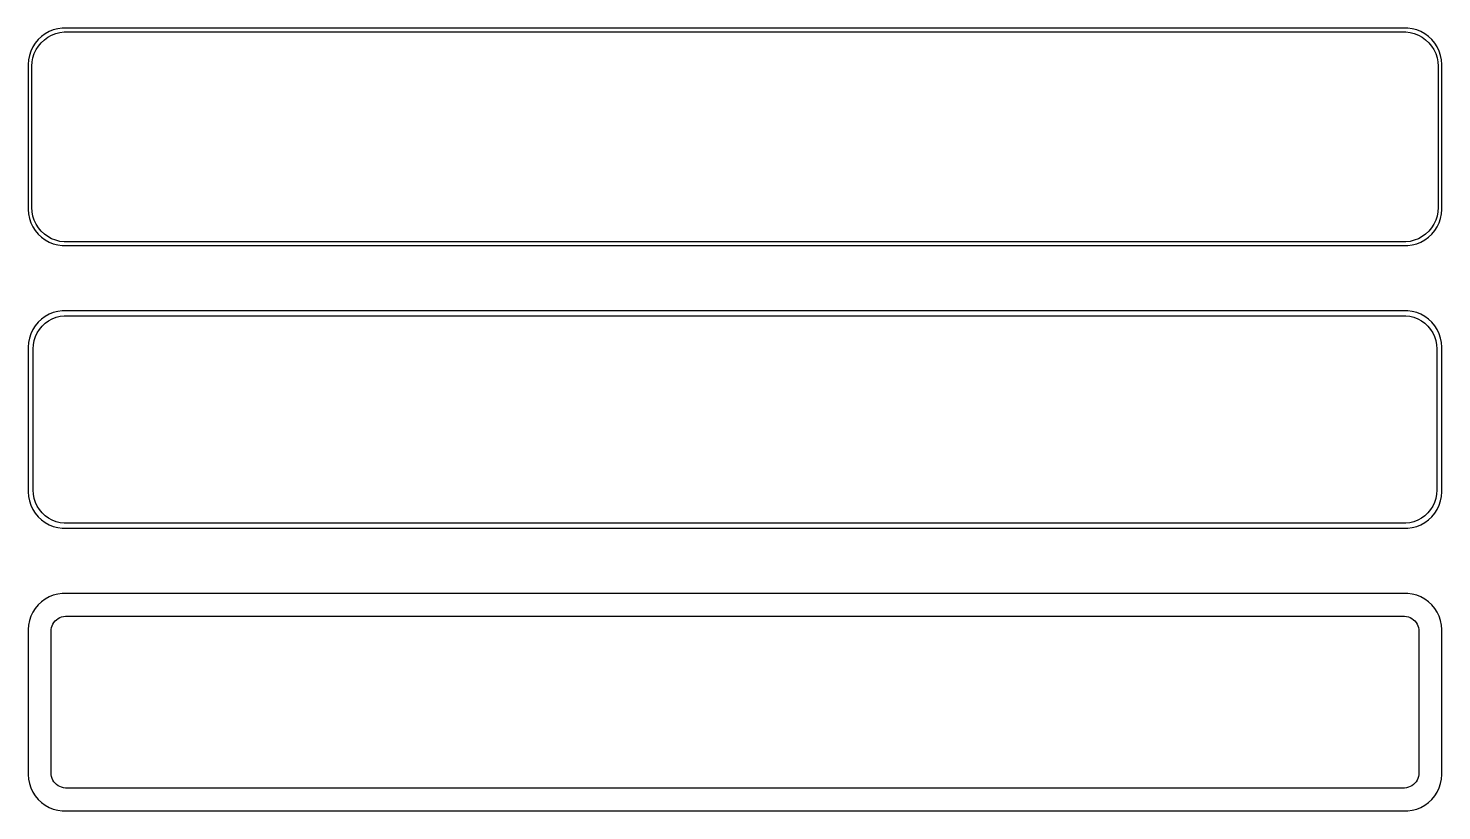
# Model space of a CAD drawing. Header units: metres. Extents: x -98 to 98, y 102 to 210.
import ezdxf

# ---------------------------------------------------------------- set-up
doc = ezdxf.new("R2010")
doc.units = ezdxf.units.M

msp = doc.modelspace()

# ---------------------------------------------------------------- linework, layer by layer
for p, q in [((-95.6871, 208.853), (-96.1448, 208.423)), ((-95.1791, 209.222), (-95.6871, 208.853)), ((-95.2778, 208.41), (-94.7952, 208.761)), ((-94.6289, 209.524), (-95.1791, 209.222)), ((-94.7952, 208.761), (-94.2724, 209.048)), ((-94.0451, 209.755), (-94.6289, 209.524)), ((-94.2724, 209.048), (-93.7178, 209.268)), ((-93.4369, 209.911), (-94.0451, 209.755)), ((-93.7178, 209.268), (-93.1401, 209.416)), ((-92.8139, 209.99), (-93.4369, 209.911)), ((-93.1401, 209.416), (-92.5482, 209.491)), ((92.8139, 209.99), (-92.8139, 209.99)), ((-92.5482, 209.491), (92.5482, 209.491)), ((92.5482, 209.491), (93.1401, 209.416)), ((93.4369, 209.911), (92.8139, 209.99)), ((93.1401, 209.416), (93.7178, 209.268)), ((94.0451, 209.755), (93.4369, 209.911)), ((93.7178, 209.268), (94.2724, 209.048)), ((94.6289, 209.524), (94.0451, 209.755)), ((94.2724, 209.048), (94.7952, 208.761)), ((95.1791, 209.222), (94.6289, 209.524)), ((94.7952, 208.761), (95.2778, 208.41)), ((95.6871, 208.853), (95.1791, 209.222)), ((96.1448, 208.423), (95.6871, 208.853)), ((-97.1489, 206.841), (-97.3429, 206.243)), ((-96.8815, 207.409), (-97.1489, 206.841)), ((-96.5451, 207.939), (-96.8815, 207.409)), ((-96.6664, 206.499), (-96.4125, 207.038)), ((-96.1448, 208.423), (-96.5451, 207.939)), ((-96.4125, 207.038), (-96.0928, 207.542)), ((-96.0928, 207.542), (-95.7126, 208.002)), ((-95.7126, 208.002), (-95.2778, 208.41)), ((95.2778, 208.41), (95.7126, 208.002)), ((95.7126, 208.002), (96.0928, 207.542)), ((96.0928, 207.542), (96.4125, 207.038)), ((96.5451, 207.939), (96.1448, 208.423)), ((96.4125, 207.038), (96.6664, 206.499)), ((96.8815, 207.409), (96.5451, 207.939)), ((97.1489, 206.841), (96.8815, 207.409)), ((97.3429, 206.243), (97.1489, 206.841)), ((-97.4606, 205.627), (-97.5, 205)), ((-97.5, 205), (-97.5, 185)), ((-97.3429, 206.243), (-97.4606, 205.627)), ((-97, 204.75), (-96.9625, 205.345)), ((-97, 185.25), (-97, 204.75)), ((-96.9625, 205.345), (-96.8508, 205.931)), ((-96.8508, 205.931), (-96.6664, 206.499)), ((96.6664, 206.499), (96.8508, 205.931)), ((96.8508, 205.931), (96.9625, 205.345)), ((96.9625, 205.345), (97, 204.75)), ((97, 204.75), (97, 185.25)), ((97.4606, 205.627), (97.3429, 206.243)), ((97.5, 205), (97.4606, 205.627)), ((97.5, 185), (97.5, 205)), ((-96.9625, 184.655), (-97, 185.25)), ((97, 185.25), (96.9625, 184.655)), ((-97.5, 185), (-97.4606, 184.373)), ((-97.4606, 184.373), (-97.3429, 183.757)), ((-97.3429, 183.757), (-97.1489, 183.159)), ((-96.8508, 184.069), (-96.9625, 184.655)), ((-96.6664, 183.501), (-96.8508, 184.069)), ((-96.4125, 182.962), (-96.6664, 183.501)), ((96.6664, 183.501), (96.4125, 182.962)), ((96.8508, 184.069), (96.6664, 183.501)), ((96.9625, 184.655), (96.8508, 184.069)), ((97.1489, 183.159), (97.3429, 183.757)), ((97.3429, 183.757), (97.4606, 184.373)), ((97.4606, 184.373), (97.5, 185)), ((-97.1489, 183.159), (-96.8815, 182.591)), ((-96.8815, 182.591), (-96.5451, 182.061)), ((-96.5451, 182.061), (-96.1448, 181.577)), ((-96.0928, 182.458), (-96.4125, 182.962)), ((-96.1448, 181.577), (-95.6871, 181.147)), ((-95.7126, 181.998), (-96.0928, 182.458)), ((-95.2778, 181.59), (-95.7126, 181.998)), ((-94.7952, 181.239), (-95.2778, 181.59)), ((95.2778, 181.59), (94.7952, 181.239)), ((95.7126, 181.998), (95.2778, 181.59)), ((95.6871, 181.147), (96.1448, 181.577)), ((96.0928, 182.458), (95.7126, 181.998)), ((96.4125, 182.962), (96.0928, 182.458)), ((96.1448, 181.577), (96.5451, 182.061)), ((96.5451, 182.061), (96.8815, 182.591)), ((96.8815, 182.591), (97.1489, 183.159)), ((-95.6871, 181.147), (-95.1791, 180.778)), ((-95.1791, 180.778), (-94.6289, 180.476)), ((-94.2724, 180.952), (-94.7952, 181.239)), ((-94.6289, 180.476), (-94.0451, 180.245)), ((-93.7178, 180.732), (-94.2724, 180.952)), ((-94.0451, 180.245), (-93.4369, 180.089)), ((-93.1401, 180.584), (-93.7178, 180.732)), ((-93.4369, 180.089), (-92.8139, 180.01)), ((-92.5482, 180.509), (-93.1401, 180.584)), ((-92.8139, 180.01), (92.8139, 180.01)), ((92.5482, 180.509), (-92.5482, 180.509)), ((93.1401, 180.584), (92.5482, 180.509)), ((92.8139, 180.01), (93.4369, 180.089)), ((93.7178, 180.732), (93.1401, 180.584)), ((93.4369, 180.089), (94.0451, 180.245)), ((94.2724, 180.952), (93.7178, 180.732)), ((94.0451, 180.245), (94.6289, 180.476)), ((94.7952, 181.239), (94.2724, 180.952)), ((94.6289, 180.476), (95.1791, 180.778)), ((95.1791, 180.778), (95.6871, 181.147)), ((-95.6871, 169.853), (-96.1448, 169.423)), ((-95.1791, 170.222), (-95.6871, 169.853)), ((-94.6289, 170.524), (-95.1791, 170.222)), ((-94.7032, 169.616), (-94.1994, 169.893)), ((-94.0451, 170.755), (-94.6289, 170.524)), ((-94.1994, 169.893), (-93.6648, 170.104)), ((-93.4369, 170.911), (-94.0451, 170.755)), ((-93.6648, 170.104), (-93.1079, 170.247)), ((-92.8139, 170.99), (-93.4369, 170.911)), ((-93.1079, 170.247), (-92.5375, 170.319)), ((92.8139, 170.99), (-92.8139, 170.99)), ((-92.5375, 170.319), (92.5375, 170.319)), ((92.5375, 170.319), (93.1079, 170.247)), ((93.4369, 170.911), (92.8139, 170.99)), ((93.1079, 170.247), (93.6648, 170.104)), ((94.0451, 170.755), (93.4369, 170.911)), ((93.6648, 170.104), (94.1994, 169.893)), ((94.6289, 170.524), (94.0451, 170.755)), ((94.1994, 169.893), (94.7032, 169.616)), ((95.1791, 170.222), (94.6289, 170.524)), ((95.6871, 169.853), (95.1791, 170.222)), ((96.1448, 169.423), (95.6871, 169.853)), ((-97.1489, 167.841), (-97.3429, 167.243)), ((-96.8815, 168.409), (-97.1489, 167.841)), ((-96.5451, 168.939), (-96.8815, 168.409)), ((-96.1448, 169.423), (-96.5451, 168.939)), ((-96.5069, 167.435), (-96.2621, 167.956)), ((-96.2621, 167.956), (-95.954, 168.441)), ((-95.954, 168.441), (-95.5875, 168.884)), ((-95.5875, 168.884), (-95.1684, 169.278)), ((-95.1684, 169.278), (-94.7032, 169.616)), ((94.7032, 169.616), (95.1684, 169.278)), ((95.1684, 169.278), (95.5875, 168.884)), ((95.5875, 168.884), (95.954, 168.441)), ((95.954, 168.441), (96.2621, 167.956)), ((96.5451, 168.939), (96.1448, 169.423)), ((96.2621, 167.956), (96.5069, 167.435)), ((96.8815, 168.409), (96.5451, 168.939)), ((97.1489, 167.841), (96.8815, 168.409)), ((97.3429, 167.243), (97.1489, 167.841)), ((-97.4606, 166.627), (-97.5, 166)), ((-97.5, 166), (-97.5, 146)), ((-97.3429, 167.243), (-97.4606, 166.627)), ((-96.8284, 165.75), (-96.7923, 166.324)), ((-96.8284, 146.25), (-96.8284, 165.75)), ((-96.7923, 166.324), (-96.6846, 166.889)), ((-96.6846, 166.889), (-96.5069, 167.435)), ((96.5069, 167.435), (96.6846, 166.889)), ((96.6846, 166.889), (96.7923, 166.324)), ((96.7923, 166.324), (96.8284, 165.75)), ((96.8284, 165.75), (96.8284, 146.25)), ((97.4606, 166.627), (97.3429, 167.243)), ((97.5, 166), (97.4606, 166.627)), ((97.5, 146), (97.5, 166)), ((-96.7923, 145.676), (-96.8284, 146.25)), ((96.8284, 146.25), (96.7923, 145.676)), ((-97.5, 146), (-97.4606, 145.373)), ((-97.4606, 145.373), (-97.3429, 144.757)), ((-97.3429, 144.757), (-97.1489, 144.159)), ((-96.6846, 145.111), (-96.7923, 145.676)), ((-96.5069, 144.565), (-96.6846, 145.111)), ((-96.2621, 144.044), (-96.5069, 144.565)), ((96.5069, 144.565), (96.2621, 144.044)), ((96.6846, 145.111), (96.5069, 144.565)), ((96.7923, 145.676), (96.6846, 145.111)), ((97.1489, 144.159), (97.3429, 144.757)), ((97.3429, 144.757), (97.4606, 145.373)), ((97.4606, 145.373), (97.5, 146)), ((-97.1489, 144.159), (-96.8815, 143.591)), ((-96.8815, 143.591), (-96.5451, 143.061)), ((-96.5451, 143.061), (-96.1448, 142.577)), ((-95.954, 143.559), (-96.2621, 144.044)), ((-96.1448, 142.577), (-95.6871, 142.147)), ((-95.5875, 143.116), (-95.954, 143.559)), ((-95.1684, 142.722), (-95.5875, 143.116)), ((-94.7032, 142.384), (-95.1684, 142.722)), ((-94.1994, 142.107), (-94.7032, 142.384)), ((94.7032, 142.384), (94.1994, 142.107)), ((95.1684, 142.722), (94.7032, 142.384)), ((95.5875, 143.116), (95.1684, 142.722)), ((95.954, 143.559), (95.5875, 143.116)), ((95.6871, 142.147), (96.1448, 142.577)), ((96.2621, 144.044), (95.954, 143.559)), ((96.1448, 142.577), (96.5451, 143.061)), ((96.5451, 143.061), (96.8815, 143.591)), ((96.8815, 143.591), (97.1489, 144.159)), ((-95.6871, 142.147), (-95.1791, 141.778)), ((-95.1791, 141.778), (-94.6289, 141.476)), ((-94.6289, 141.476), (-94.0451, 141.245)), ((-93.6648, 141.896), (-94.1994, 142.107)), ((-94.0451, 141.245), (-93.4369, 141.089)), ((-93.1079, 141.753), (-93.6648, 141.896)), ((-93.4369, 141.089), (-92.8139, 141.01)), ((-92.5375, 141.681), (-93.1079, 141.753)), ((-92.8139, 141.01), (92.8139, 141.01)), ((92.5375, 141.681), (-92.5375, 141.681)), ((93.1079, 141.753), (92.5375, 141.681)), ((92.8139, 141.01), (93.4369, 141.089)), ((93.6648, 141.896), (93.1079, 141.753)), ((93.4369, 141.089), (94.0451, 141.245)), ((94.1994, 142.107), (93.6648, 141.896)), ((94.0451, 141.245), (94.6289, 141.476)), ((94.6289, 141.476), (95.1791, 141.778)), ((95.1791, 141.778), (95.6871, 142.147)), ((-95.6871, 130.853), (-96.1448, 130.423)), ((-95.1791, 131.222), (-95.6871, 130.853)), ((-94.6289, 131.524), (-95.1791, 131.222)), ((-94.0451, 131.755), (-94.6289, 131.524)), ((-93.4369, 131.911), (-94.0451, 131.755)), ((-92.8139, 131.99), (-93.4369, 131.911)), ((92.8139, 131.99), (-92.8139, 131.99)), ((93.4369, 131.911), (92.8139, 131.99)), ((94.0451, 131.755), (93.4369, 131.911)), ((94.6289, 131.524), (94.0451, 131.755)), ((95.1791, 131.222), (94.6289, 131.524)), ((95.6871, 130.853), (95.1791, 131.222)), ((96.1448, 130.423), (95.6871, 130.853)), ((-97.1489, 128.841), (-97.3429, 128.243)), ((-96.8815, 129.409), (-97.1489, 128.841)), ((-96.5451, 129.939), (-96.8815, 129.409)), ((-96.1448, 130.423), (-96.5451, 129.939)), ((-93.1482, 128.659), (-92.9019, 128.756)), ((-92.9019, 128.756), (-92.6453, 128.822)), ((-92.6453, 128.822), (-92.3825, 128.855)), ((-92.3825, 128.855), (92.3825, 128.855)), ((92.3825, 128.855), (92.6453, 128.822)), ((92.6453, 128.822), (92.9019, 128.756)), ((92.9019, 128.756), (93.1482, 128.659)), ((96.5451, 129.939), (96.1448, 130.423)), ((96.8815, 129.409), (96.5451, 129.939)), ((97.1489, 128.841), (96.8815, 129.409)), ((97.3429, 128.243), (97.1489, 128.841)), ((-97.4606, 127.627), (-97.5, 127)), ((-97.5, 127), (-97.5, 107)), ((-97.3429, 128.243), (-97.4606, 127.627)), ((-94.3596, 126.75), (-94.343, 127.014)), ((-94.3596, 107.25), (-94.3596, 126.75)), ((-94.343, 127.014), (-94.2934, 127.275)), ((-94.2934, 127.275), (-94.2115, 127.527)), ((-94.2115, 127.527), (-94.0987, 127.766)), ((-94.0987, 127.766), (-93.9567, 127.99)), ((-93.9567, 127.99), (-93.7879, 128.194)), ((-93.7879, 128.194), (-93.5947, 128.375)), ((-93.5947, 128.375), (-93.3804, 128.531)), ((-93.3804, 128.531), (-93.1482, 128.659)), ((93.1482, 128.659), (93.3804, 128.531)), ((93.3804, 128.531), (93.5947, 128.375)), ((93.5947, 128.375), (93.7879, 128.194)), ((93.7879, 128.194), (93.9567, 127.99)), ((93.9567, 127.99), (94.0987, 127.766)), ((94.0987, 127.766), (94.2115, 127.527)), ((94.2115, 127.527), (94.2934, 127.275)), ((94.2934, 127.275), (94.343, 127.014)), ((94.343, 127.014), (94.3596, 126.75)), ((94.3596, 126.75), (94.3596, 107.25)), ((97.4606, 127.627), (97.3429, 128.243)), ((97.5, 127), (97.4606, 127.627)), ((97.5, 107), (97.5, 127)), ((-94.343, 106.986), (-94.3596, 107.25)), ((94.3596, 107.25), (94.343, 106.986)), ((-97.5, 107), (-97.4606, 106.373)), ((-97.4606, 106.373), (-97.3429, 105.757)), ((-97.3429, 105.757), (-97.1489, 105.159)), ((-94.2934, 106.725), (-94.343, 106.986)), ((-94.2115, 106.473), (-94.2934, 106.725)), ((-94.0987, 106.234), (-94.2115, 106.473)), ((-93.9567, 106.01), (-94.0987, 106.234)), ((-93.7879, 105.806), (-93.9567, 106.01)), ((-93.5947, 105.625), (-93.7879, 105.806)), ((-93.3804, 105.469), (-93.5947, 105.625)), ((-93.1482, 105.341), (-93.3804, 105.469)), ((-92.9019, 105.244), (-93.1482, 105.341)), ((93.1482, 105.341), (92.9019, 105.244)), ((93.3804, 105.469), (93.1482, 105.341)), ((93.5947, 105.625), (93.3804, 105.469)), ((93.7879, 105.806), (93.5947, 105.625)), ((93.9567, 106.01), (93.7879, 105.806)), ((94.0987, 106.234), (93.9567, 106.01)), ((94.2115, 106.473), (94.0987, 106.234)), ((94.2934, 106.725), (94.2115, 106.473)), ((94.343, 106.986), (94.2934, 106.725)), ((97.1489, 105.159), (97.3429, 105.757)), ((97.3429, 105.757), (97.4606, 106.373)), ((97.4606, 106.373), (97.5, 107)), ((-97.1489, 105.159), (-96.8815, 104.591)), ((-96.8815, 104.591), (-96.5451, 104.061)), ((-96.5451, 104.061), (-96.1448, 103.577)), ((-96.1448, 103.577), (-95.6871, 103.147)), ((-92.6453, 105.178), (-92.9019, 105.244)), ((-92.3825, 105.145), (-92.6453, 105.178)), ((92.3825, 105.145), (-92.3825, 105.145)), ((92.6453, 105.178), (92.3825, 105.145)), ((92.9019, 105.244), (92.6453, 105.178)), ((95.6871, 103.147), (96.1448, 103.577)), ((96.1448, 103.577), (96.5451, 104.061)), ((96.5451, 104.061), (96.8815, 104.591)), ((96.8815, 104.591), (97.1489, 105.159)), ((-95.6871, 103.147), (-95.1791, 102.778)), ((-95.1791, 102.778), (-94.6289, 102.476)), ((-94.6289, 102.476), (-94.0451, 102.245)), ((-94.0451, 102.245), (-93.4369, 102.089)), ((-93.4369, 102.089), (-92.8139, 102.01)), ((-92.8139, 102.01), (92.8139, 102.01)), ((92.8139, 102.01), (93.4369, 102.089)), ((93.4369, 102.089), (94.0451, 102.245)), ((94.0451, 102.245), (94.6289, 102.476)), ((94.6289, 102.476), (95.1791, 102.778)), ((95.1791, 102.778), (95.6871, 103.147))]:
    msp.add_line(p, q)

doc.saveas('drawing.dxf')
